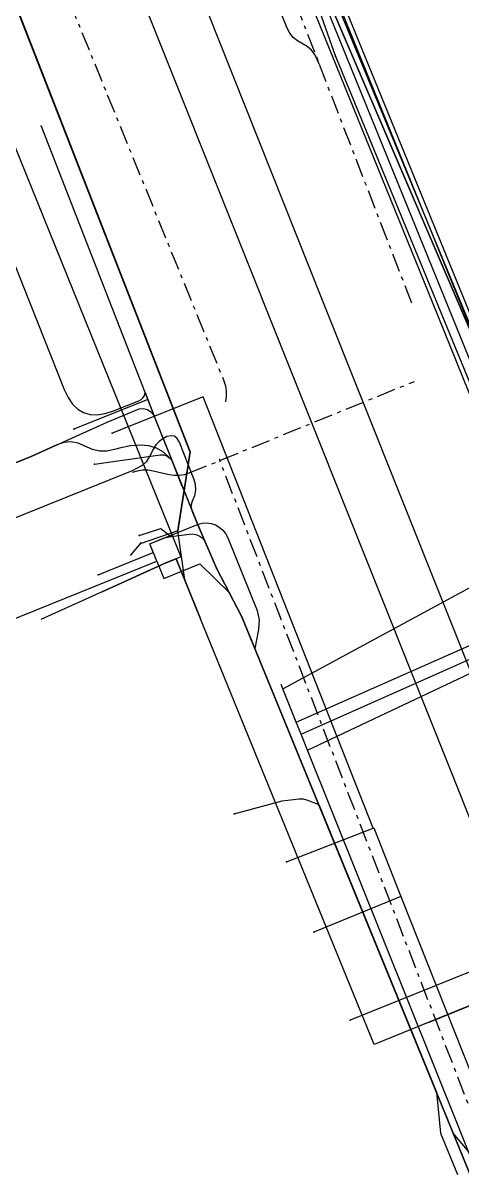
# Model space of a CAD drawing. Header units: metres. Extents: x -529 to 260, y -315 to 217.
# Drawn here: x -379.28 to -366.4, y -219.98 to -186.28 of the extents above; entities that cross this region are included whole.
import ezdxf

# ---------------------------------------------------------------- set-up
doc = ezdxf.new("R2010")
doc.units = ezdxf.units.M
doc.linetypes.add('DISUSED', pattern=[0.9943, 0.55, -0.1666, 0.1111, -0.1666])
for name, color, linetype, true_color in [('GM0772_GWA_Appurtenance', 7, 'Continuous', 0xba38a8), ('GM0772_GWA_Rioolleiding', 7, 'Continuous', 0xba38a8), ('KL1001_WAT_Waterleiding', 7, 'Continuous', 0x0000ff), ('KL1011_DAT_Duct', 7, 'Continuous', 0x00ff00), ('KL1011_DAT_Kabelbed', 7, 'Continuous', 0x00ff00), ('KL1011_DAT_Telecommunicatiekabel', 7, 'Continuous', 0x00ff00), ('KL1031_ELS_Appurtenance', 7, 'Continuous', 0x960000), ('KL1031_ELS_Elektriciteitskabel', 7, 'Continuous', 0x960000), ('KL1031_EMS_Elektriciteitskabel', 7, 'Continuous', 0xc80000), ('KL1049_DAT_Appurtenance', 7, 'Continuous', 0x00ff00), ('KL1049_DAT_Mantelbuis', 7, 'Continuous', 0x00ff00), ('KL1049_DAT_Telecommunicatiekabel', 7, 'Continuous', 0x00ff00), ('KL1051_DAT_Appurtenance', 7, 'Continuous', 0x00ff00), ('KL1051_DAT_Kabelbed', 7, 'Continuous', 0x00ff00), ('KL1233_WRM_ThermischePijpleiding', 7, 'Continuous', 0x008080)]:
    doc.layers.add(name, color=color, linetype=linetype, true_color=true_color)

msp = doc.modelspace()

# ---------------------------------------------------------------- linework, layer by layer
at = {"layer": 'GM0772_GWA_Appurtenance'}
msp.add_point((-370.515, -194.388), dxfattribs=at)
at = {"layer": 'GM0772_GWA_Rioolleiding', "linetype": 'CONTINUOUS'}
for points in [[(-377.986, -175.607), (-370.515, -194.388)], [(-357.535, -231.21), (-379.161, -177.11)], [(-370.515, -194.388), (-356.544, -229.347)]]:
    msp.add_lwpolyline(points, dxfattribs=at)
at = {"layer": 'KL1001_WAT_Waterleiding', "linetype": 'CONTINUOUS'}
for points in [[(-371.657, -205.816), (-362.685, -200.955)], [(-371.267, -206.789), (-361.979, -202.687)], [(-371.124, -207.145), (-361.843, -203.02)], [(-370.938, -207.608), (-361.742, -203.268)], [(-364.233, -224.31), (-370.938, -207.608), (-371.124, -207.145), (-371.267, -206.789), (-371.657, -205.816), (-371.711, -205.684)]]:
    msp.add_lwpolyline(points, dxfattribs=at)
at = {"layer": 'KL1011_DAT_Duct', "linetype": 'CONTINUOUS'}
for points in [[(-364.348, -199.525), (-377.779, -167.108)], [(-364.348, -199.525), (-377.779, -167.108)], [(-364.348, -199.525), (-377.779, -167.108)], [(-364.348, -199.525), (-377.779, -167.108)], [(-364.348, -199.525), (-377.779, -167.108)], [(-364.348, -199.525), (-377.779, -167.108)], [(-364.348, -199.525), (-377.779, -167.108)], [(-383.943, -178.993), (-374.652, -201.942), (-375.115, -202.131)]]:
    msp.add_lwpolyline(points, dxfattribs=at)
at = {"layer": 'KL1011_DAT_Kabelbed', "linetype": 'CONTINUOUS'}
for points in [[(-364.348, -199.525), (-377.779, -167.108)], [(-383.943, -178.993), (-374.652, -201.942), (-375.115, -202.131)]]:
    msp.add_lwpolyline(points, dxfattribs=at)
at = {"layer": 'KL1011_DAT_Telecommunicatiekabel', "linetype": 'CONTINUOUS'}
msp.add_lwpolyline([(-385.142, -140.534), (-385.175, -140.572), (-387.719, -141.607), (-387.072, -143.198), (-387.142, -143.4), (-396.566, -147.173), (-386.946, -171.576), (-374.652, -201.942), (-375.115, -202.131)], dxfattribs=at)
at = {"layer": 'KL1031_ELS_Appurtenance'}
for p in [(-370.112, -187.268), (-378.746, -189.313), (-378.746, -189.313), (-375.624, -197.326), (-377.786, -198.198), (-374.564, -198.906), (-377.181, -199.226), (-374.617, -199.848), (-375.875, -201.317), (-377.075, -202.467), (-373.601, -202.277), (-373.233, -202.986), (-372.861, -203.699), (-372.634, -204.254), (-372.483, -204.625), (-373.083, -209.477), (-368.996, -213.135), (-368.996, -213.135), (-368.996, -213.135)]:
    msp.add_point(p, dxfattribs=at)
at = {"layer": 'KL1031_ELS_Elektriciteitskabel', "linetype": 'DISUSED'}
for points in [[(-265.32, -136.678), (-371.549, -179.683), (-378.131, -182.482), (-378.304, -182.576), (-378.455, -182.703), (-378.58, -182.855), (-378.672, -183.029), (-378.729, -183.219), (-378.748, -183.414), (-378.73, -183.61), (-378.674, -183.799), (-376.809, -188.389), (-373.39, -196.774), (-373.342, -196.924), (-373.319, -197.08), (-373.319, -197.238), (-373.345, -197.393)], [(-364.535, -222.35), (-373.52, -199.08)]]:
    msp.add_lwpolyline(points, dxfattribs=at)
at = {"layer": 'KL1031_ELS_Elektriciteitskabel', "linetype": 'CONTINUOUS'}
for points in [[(-384.331, -175.578), (-384.595, -174.816), (-384.615, -174.663), (-384.575, -174.513), (-384.48, -174.391), (-384.344, -174.315), (-383.729, -174.115), (-377.227, -171.467), (-377.143, -171.423), (-377.048, -171.42), (-376.961, -171.457), (-376.896, -171.528), (-375.958, -173.229), (-374.921, -174.883), (-371.638, -182.532), (-370.937, -184.925), (-370.112, -187.268)], [(-357.539, -215.397), (-375.272, -174.062)], [(-357.539, -215.397), (-375.088, -174.492)], [(-355.781, -216.396), (-356.931, -216.856), (-357.043, -216.893), (-357.148, -216.909), (-357.245, -216.906), (-357.333, -216.883), (-357.415, -216.84), (-357.489, -216.777), (-357.556, -216.695), (-357.614, -216.592), (-358.19, -215.407), (-359.77, -212.403), (-370.131, -187.2), (-370.112, -187.268)], [(-378.746, -189.313), (-375.413, -197.868), (-374.172, -200.955), (-373.601, -202.277), (-373.233, -202.986)], [(-378.746, -189.313), (-375.413, -197.868), (-374.172, -200.955), (-373.601, -202.277), (-372.861, -203.699), (-372.634, -204.254)], [(-379.863, -192.518), (-378.072, -197.034), (-377.96, -197.27), (-377.828, -197.461), (-377.676, -197.607), (-377.505, -197.708), (-377.315, -197.764), (-377.104, -197.773), (-376.875, -197.739), (-376.625, -197.659), (-375.885, -197.365), (-375.812, -197.326), (-375.757, -197.272), (-375.72, -197.204), (-375.702, -197.123), (-375.413, -197.868), (-374.172, -200.955), (-373.954, -201.462), (-373.601, -202.277), (-372.861, -203.699), (-367.151, -217.64), (-367.032, -218.842), (-366.533, -220.057)], [(-383.513, -196.037), (-383.05, -195.85), (-379.806, -203.869), (-375.355, -202.067), (-375.562, -201.557), (-374.159, -200.988), (-374.03, -200.955), (-373.897, -200.946), (-373.764, -200.963), (-373.638, -201.005), (-373.522, -201.07), (-373.42, -201.156), (-373.337, -201.26), (-373.275, -201.379), (-372.408, -203.515), (-372.349, -203.793), (-372.368, -204.074), (-372.483, -204.625)], [(-382.878, -197.614), (-382.413, -197.426), (-379.806, -203.869), (-375.355, -202.067), (-375.149, -202.577), (-374.093, -202.148), (-373.233, -202.986), (-372.861, -203.699), (-372.634, -204.254)], [(-375.624, -197.326), (-377.786, -198.198)], [(-441.019, -223.963), (-379.041, -198.995), (-376.808, -197.988), (-375.87, -197.601), (-375.75, -197.594), (-375.633, -197.623), (-375.53, -197.684), (-375.45, -197.773), (-374.172, -200.955), (-373.601, -202.277), (-372.861, -203.699), (-368.996, -213.135)], [(-438.275, -222.858), (-379.041, -198.995), (-376.808, -197.988), (-375.87, -197.601), (-375.75, -197.594), (-375.633, -197.623), (-375.53, -197.684), (-375.45, -197.773), (-374.172, -200.955), (-373.601, -202.277), (-372.861, -203.699), (-368.996, -213.135)], [(-374.564, -198.906), (-374.693, -198.576), (-374.755, -198.467), (-374.836, -198.404), (-374.938, -198.387), (-375.06, -198.416), (-375.184, -198.477), (-375.291, -198.556), (-375.38, -198.655), (-375.452, -198.773), (-375.578, -199.02), (-375.667, -199.154), (-375.787, -199.263), (-376.076, -199.422), (-434.84, -223.091)], [(-374.617, -199.848), (-374.915, -199.107), (-374.991, -199.023), (-375.164, -198.867), (-375.367, -198.751), (-375.591, -198.682), (-375.825, -198.662), (-376.123, -198.684), (-376.415, -198.743), (-376.596, -198.796), (-376.818, -198.841), (-377.036, -198.84), (-377.247, -198.792), (-377.66, -198.607), (-377.869, -198.571), (-378.079, -198.588), (-378.293, -198.657), (-379.041, -198.995), (-436.331, -222.074)], [(-382.239, -199.189), (-381.776, -199.002), (-379.806, -203.869), (-375.355, -202.067), (-375.149, -202.577), (-374.093, -202.148), (-373.233, -202.986)], [(-377.181, -199.226), (-375.259, -198.95), (-375.159, -198.951), (-375.064, -198.978), (-374.98, -199.033), (-374.915, -199.107), (-374.172, -200.955), (-373.601, -202.277), (-372.861, -203.699), (-367.151, -217.64), (-367.032, -218.842), (-366.533, -220.057)], [(-365.613, -220.085), (-366.658, -218.843), (-372.861, -203.699), (-373.601, -202.277), (-374.172, -200.955), (-374.319, -200.589), (-374.346, -200.444), (-374.305, -200.302), (-374.241, -200.144), (-374.214, -199.983), (-374.225, -199.82), (-374.272, -199.655), (-374.564, -198.906)], [(-374.617, -199.848), (-374.172, -200.955), (-373.601, -202.277), (-372.861, -203.699), (-367.151, -217.64), (-367.032, -218.842), (-366.533, -220.057)], [(-375.875, -201.317), (-375.239, -201.107), (-374.949, -201.346), (-374.317, -201.263), (-374.209, -201.283), (-374.109, -201.324), (-374.023, -201.385), (-373.954, -201.462), (-373.601, -202.277), (-372.861, -203.699), (-367.151, -217.64), (-367.032, -218.842), (-366.533, -220.057)], [(-380.919, -202.452), (-380.455, -202.264), (-379.806, -203.869), (-375.355, -202.067), (-375.562, -201.557), (-375.143, -201.387), (-374.949, -201.346), (-374.317, -201.263), (-374.209, -201.283), (-374.109, -201.324), (-374.023, -201.385), (-373.954, -201.462), (-373.601, -202.277)], [(-377.075, -202.467), (-375.459, -201.813), (-375.562, -201.557), (-375.143, -201.387), (-374.949, -201.346), (-374.317, -201.263), (-374.209, -201.283), (-374.109, -201.324), (-374.023, -201.385), (-373.954, -201.462), (-373.601, -202.277), (-372.861, -203.699), (-367.151, -217.64), (-367.032, -218.842), (-366.533, -220.057)], [(-373.601, -202.277), (-372.861, -203.699), (-365.866, -220.777)], [(-373.233, -202.986), (-372.861, -203.699), (-367.151, -217.64), (-367.032, -218.842), (-366.533, -220.057)], [(-372.861, -203.699), (-372.483, -204.625)], [(-372.634, -204.254), (-367.151, -217.64), (-367.032, -218.842), (-366.533, -220.057)], [(-365.866, -220.777), (-372.483, -204.625)], [(-373.083, -209.477), (-371.678, -209.098), (-371.176, -209.037), (-371.06, -209.042), (-370.961, -209.069), (-370.605, -209.208), (-367.151, -217.64), (-367.032, -218.842), (-366.533, -220.057)], [(-368.996, -213.135), (-367.151, -217.64), (-367.032, -218.842), (-366.533, -220.057)], [(-368.996, -213.135), (-367.151, -217.64), (-367.032, -218.842), (-366.533, -220.057)], [(-368.996, -213.135), (-367.151, -217.64), (-367.032, -218.842), (-366.533, -220.057)]]:
    msp.add_lwpolyline(points, dxfattribs=at)
at = {"layer": 'KL1031_EMS_Elektriciteitskabel', "linetype": 'DISUSED'}
for points in [[(-371.291, -185.684), (-370.593, -187.49)], [(-370.593, -187.49), (-370.648, -187.35), (-370.721, -187.205), (-370.82, -187.077), (-370.944, -186.971), (-371.227, -186.811), (-371.352, -186.706), (-371.454, -186.578), (-371.529, -186.434), (-371.755, -185.873)], [(-370.593, -187.49), (-367.878, -194.508)], [(-370.593, -187.49), (-367.878, -194.508)], [(-376.074, -199.462), (-375.925, -199.415), (-375.771, -199.39), (-375.617, -199.39), (-375.464, -199.414), (-374.995, -199.526), (-374.846, -199.549), (-374.696, -199.549), (-374.547, -199.527), (-374.404, -199.481), (-367.799, -196.795)], [(-376.074, -199.462), (-375.925, -199.415), (-375.771, -199.39), (-375.617, -199.39), (-375.464, -199.414), (-374.995, -199.526), (-374.846, -199.549), (-374.696, -199.549), (-374.547, -199.527), (-374.404, -199.481), (-367.799, -196.795)]]:
    msp.add_lwpolyline(points, dxfattribs=at)
at = {"layer": 'KL1049_DAT_Appurtenance'}
for p in [(-374.737, -201.176), (-374.538, -202.613), (-376.937, -202.956), (-374.072, -203.756), (-374.07, -203.758)]:
    msp.add_point(p, dxfattribs=at)
at = {"layer": 'KL1049_DAT_Mantelbuis', "linetype": 'CONTINUOUS'}
msp.add_lwpolyline([(-367.38, -215.596), (-358.784, -212.096)], dxfattribs=at)
at = {"layer": 'KL1049_DAT_Telecommunicatiekabel', "linetype": 'CONTINUOUS'}
for points in [[(-374.739, -201.171), (-374.38, -198.866), (-383.751, -174.918), (-388.207, -164.446), (-395.725, -143.791), (-402.112, -128.648), (-402.975, -127.499), (-404.031, -127.022), (-405.343, -126.646), (-406.173, -126.735), (-411.89, -128.965), (-414.352, -123.276), (-416.844, -124.237), (-416.894, -121.858)], [(-358.599, -212.021), (-359.763, -210.487), (-364.156, -199.725), (-370.475, -184.246), (-373.337, -177.233), (-377.519, -166.992), (-368.859, -163.435), (-369.714, -161.299), (-370.278, -159.91), (-368.88, -159.369), (-367.48, -158.828)], [(-358.599, -212.021), (-359.763, -210.487), (-364.156, -199.725), (-370.475, -184.246), (-373.337, -177.233), (-377.519, -166.992), (-368.859, -163.435), (-369.714, -161.299), (-370.278, -159.91), (-368.88, -159.369)], [(-358.599, -212.021), (-359.763, -210.487), (-364.156, -199.725), (-370.475, -184.246), (-373.337, -177.233), (-377.519, -166.992), (-368.859, -163.435), (-369.714, -161.299), (-370.278, -159.91)], [(-419.7, -206.926), (-420.144, -206.206), (-420.417, -205.5), (-424.123, -196.508), (-382.418, -179.348), (-382.055, -179.207), (-374.379, -198.862), (-374.737, -201.176)], [(-419.684, -206.921), (-420.144, -206.206), (-420.417, -205.5), (-424.123, -196.508), (-382.418, -179.348), (-382.055, -179.207), (-374.379, -198.862), (-374.737, -201.176)], [(-374.737, -201.176), (-374.379, -198.862), (-382.055, -179.207), (-382.418, -179.348), (-424.123, -196.508), (-420.417, -205.5), (-420.144, -206.206), (-419.679, -206.904)], [(-419.678, -206.905), (-420.144, -206.206), (-420.417, -205.5), (-424.123, -196.508), (-382.418, -179.348), (-382.055, -179.207), (-374.379, -198.862), (-374.737, -201.176)], [(-374.737, -201.176), (-375.844, -201.557), (-375.812, -201.518), (-376.133, -201.904)], [(-374.538, -202.613), (-374.737, -201.176)], [(-374.073, -203.757), (-374.786, -201.997), (-375.115, -202.131), (-376.937, -202.956)], [(-376.937, -202.956), (-375.115, -202.131), (-374.786, -201.997), (-374.07, -203.758)], [(-374.072, -203.756), (-374.538, -202.613)], [(-376.937, -202.956), (-378.759, -203.779)], [(-376.937, -202.956), (-378.759, -203.779)], [(-376.937, -202.956), (-378.759, -203.779)], [(-376.937, -202.956), (-378.759, -203.779)], [(-376.937, -202.956), (-378.759, -203.779)], [(-376.937, -202.956), (-378.759, -203.779)], [(-376.937, -202.956), (-378.759, -203.779)], [(-376.937, -202.956), (-378.759, -203.779)], [(-376.937, -202.956), (-378.759, -203.779)], [(-376.937, -202.956), (-378.759, -203.779)], [(-376.937, -202.956), (-378.759, -203.779)], [(-376.937, -202.956), (-378.759, -203.779)], [(-376.937, -202.956), (-378.759, -203.779)], [(-376.937, -202.956), (-378.759, -203.779)], [(-376.937, -202.956), (-378.759, -203.779)], [(-376.937, -202.956), (-378.759, -203.779)], [(-376.937, -202.956), (-378.759, -203.779)], [(-376.937, -202.956), (-378.759, -203.779)], [(-376.937, -202.956), (-378.759, -203.779)], [(-376.937, -202.956), (-378.759, -203.779)], [(-376.937, -202.956), (-378.759, -203.779)], [(-376.937, -202.956), (-378.759, -203.779)], [(-376.937, -202.956), (-378.759, -203.779)], [(-376.937, -202.956), (-378.759, -203.779)], [(-376.937, -202.956), (-378.759, -203.779)], [(-376.937, -202.956), (-378.759, -203.779)], [(-376.937, -202.956), (-378.759, -203.779)], [(-376.937, -202.956), (-378.759, -203.779)], [(-376.937, -202.956), (-378.759, -203.779)], [(-376.937, -202.956), (-378.759, -203.779)], [(-376.937, -202.956), (-378.759, -203.779)], [(-376.937, -202.956), (-378.759, -203.779)], [(-376.937, -202.956), (-378.759, -203.779)], [(-376.937, -202.956), (-378.759, -203.779)], [(-376.937, -202.956), (-378.759, -203.779)], [(-376.937, -202.956), (-378.759, -203.779)], [(-376.937, -202.956), (-378.759, -203.779)], [(-376.937, -202.956), (-378.759, -203.779)], [(-376.937, -202.956), (-378.759, -203.779)], [(-376.937, -202.956), (-378.759, -203.779)], [(-376.937, -202.956), (-378.759, -203.779)], [(-376.937, -202.956), (-378.759, -203.779)], [(-358.599, -212.021), (-368.983, -216.248), (-374.072, -203.756)]]:
    msp.add_lwpolyline(points, dxfattribs=at)
at = {"layer": 'KL1051_DAT_Appurtenance'}
for p in [(-376.666, -198.316), (-369.011, -209.894), (-371.553, -210.89), (-368.192, -211.898), (-370.752, -212.949), (-369.681, -215.528)]:
    msp.add_point(p, dxfattribs=at)
at = {"layer": 'KL1051_DAT_Kabelbed', "linetype": 'CONTINUOUS'}
for points in [[(-359.31, -213.038), (-373.584, -177.925), (-372.792, -175.941)], [(-369.011, -209.894), (-373.996, -197.246), (-376.666, -198.316)], [(-371.553, -210.89), (-369.011, -209.894)], [(-369.011, -209.894), (-368.99, -209.885), (-368.193, -211.899), (-368.193, -211.899)], [(-368.192, -211.898), (-368.193, -211.899), (-370.752, -212.949)], [(-368.193, -211.899), (-367.157, -214.51), (-365.838, -217.834)], [(-359.31, -213.038), (-361.202, -212.107), (-367.157, -214.51), (-369.681, -215.528)]]:
    msp.add_lwpolyline(points, dxfattribs=at)
at = {"layer": 'KL1233_WRM_ThermischePijpleiding', "linetype": 'CONTINUOUS'}
for points in [[(-359.531, -211.534), (-359.654, -211.16), (-360.459, -209.332), (-362.438, -204.416), (-366.571, -194.186), (-370.641, -184.172)], [(-360.481, -211.146), (-361.15, -209.623), (-363.134, -204.696), (-367.265, -194.468), (-371.306, -184.525)]]:
    msp.add_lwpolyline(points, dxfattribs=at)

doc.saveas('drawing.dxf')
